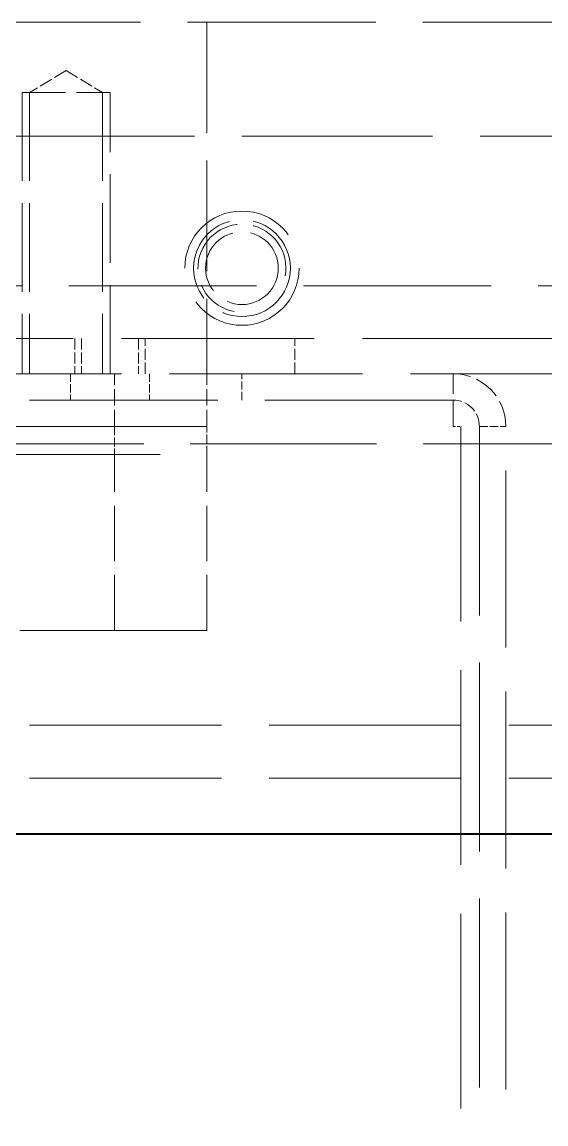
# Model space of a CAD drawing. Header units: millimetres. Extents: x 0 to 5945, y 0 to 4205.
# Drawn here: x 1831.4 to 1861.2, y 2255.3 to 2318 of the extents above; entities that cross this region are included whole.
import ezdxf

# ---------------------------------------------------------------- set-up
doc = ezdxf.new("R2010")
doc.units = ezdxf.units.MM
doc.header["$LTSCALE"] = 5
doc.linetypes.add('DASHED', pattern=[0.2067, 0.1654, -0.0413])
doc.layers.add('가려진 것(ISO)', color=2, linetype='DASHED', lineweight=18)
doc.layers.add('가시적인 것(ISO)', color=3, linetype='Continuous', lineweight=40)

msp = doc.modelspace()

# ---------------------------------------------------------------- linework, layer by layer
at = {"layer": '가려진 것(ISO)', "ltscale": 12.936202}
msp.add_line((2118.876, 2317.957), (1503.876, 2317.957), dxfattribs=at)
at = {"layer": '가려진 것(ISO)', "ltscale": 7.618686}
msp.add_line((1841.876, 2317.957), (1841.876, 2297.957), dxfattribs=at)
at = {"layer": '가려진 것(ISO)', "ltscale": 0.918509}
for q in [(1831.809, 2313.957), (1835.943, 2313.957)]:
    msp.add_line((1833.876, 2315.199), q, dxfattribs=at)
at = {"layer": '가려진 것(ISO)', "ltscale": 6.094929}
for p, q in [((1831.376, 2313.957), (1831.376, 2297.957)), ((1831.809, 2313.957), (1831.809, 2297.957)), ((1835.943, 2313.957), (1835.943, 2297.957)), ((1836.376, 2297.957), (1836.376, 2313.957))]:
    msp.add_line(p, q, dxfattribs=at)
at = {"layer": '가려진 것(ISO)', "ltscale": 2.991791}
msp.add_line((1831.376, 2313.957), (1836.376, 2313.957), dxfattribs=at)
at = {"layer": '가려진 것(ISO)', "ltscale": 13.096966}
msp.add_line((1654.376, 2311.457), (2033.376, 2311.457), dxfattribs=at)
at = {"layer": '가려진 것(ISO)', "ltscale": 12.901145}
msp.add_line((1871.376, 2302.957), (1751.376, 2302.957), dxfattribs=at)
at = {"layer": '가려진 것(ISO)', "ltscale": 13.252995}
for p, q in [((1617.876, 2299.957), (2069.876, 2299.957)), ((2069.876, 2297.957), (1617.876, 2297.957))]:
    msp.add_line(p, q, dxfattribs=at)
at = {"layer": '가려진 것(ISO)', "ltscale": 0.761779}
for p, q in [((1834.376, 2299.957), (1834.376, 2297.957)), ((1834.755, 2299.957), (1834.755, 2297.957)), ((1837.997, 2299.957), (1837.997, 2297.957)), ((1838.376, 2297.957), (1838.376, 2299.957)), ((1846.876, 2297.957), (1846.876, 2299.957))]:
    msp.add_line(p, q, dxfattribs=at)
at = {"layer": '가려진 것(ISO)', "ltscale": 0.571309}
for p, q in [((1834.126, 2297.957), (1834.126, 2296.457)), ((1838.626, 2297.957), (1838.626, 2296.457)), ((1843.876, 2296.457), (1843.876, 2297.957)), ((1857.376, 2294.957), (1858.876, 2294.957))]:
    msp.add_line(p, q, dxfattribs=at)
at = {"layer": '가려진 것(ISO)', "ltscale": 1.142718}
for p, q in [((1836.626, 2294.957), (1836.626, 2297.957)), ((1841.876, 2294.957), (1841.876, 2297.957))]:
    msp.add_line(p, q, dxfattribs=at)
at = {"layer": '가려진 것(ISO)', "ltscale": 1.795034}
msp.add_line((1855.876, 2294.957), (1855.876, 2297.957), dxfattribs=at)
at = {"layer": '가려진 것(ISO)', "ltscale": 12.941461}
msp.add_line((1855.876, 2296.457), (1641.876, 2296.457), dxfattribs=at)
at = {"layer": '가려진 것(ISO)', "ltscale": 12.855069}
for p, q in [((1655.876, 2294.957), (1841.876, 2294.957)), ((1841.876, 2294.957), (1655.876, 2294.957)), ((1655.876, 2293.357), (1841.876, 2293.357)), ((1655.876, 2293.357), (1841.876, 2293.357)), ((1841.876, 2283.357), (1655.876, 2283.357))]:
    msp.add_line(p, q, dxfattribs=at)
at = {"layer": '가려진 것(ISO)', "ltscale": 0.609403}
for p, q in [((1836.626, 2294.957), (1836.626, 2293.357)), ((1841.876, 2293.357), (1841.876, 2294.957))]:
    msp.add_line(p, q, dxfattribs=at)
at = {"layer": '가려진 것(ISO)', "ltscale": 0.167262}
msp.add_line((1855.876, 2294.957), (1856.316, 2294.957), dxfattribs=at)
at = {"layer": '가려진 것(ISO)', "ltscale": 13.407975}
msp.add_line((1856.316, 2294.957), (1856.316, 2197.957), dxfattribs=at)
at = {"layer": '가려진 것(ISO)', "ltscale": 12.993296}
msp.add_line((1857.376, 2294.957), (1857.376, 2200.957), dxfattribs=at)
at = {"layer": '가려진 것(ISO)', "ltscale": 12.163937}
msp.add_line((1858.876, 2206.957), (1858.876, 2294.957), dxfattribs=at)
at = {"layer": '가려진 것(ISO)', "ltscale": 12.806284}
msp.add_line((1668.876, 2293.957), (1893.876, 2293.957), dxfattribs=at)
at = {"layer": '가려진 것(ISO)', "ltscale": 3.809293}
for p, q in [((1836.626, 2283.357), (1836.626, 2293.357)), ((1841.876, 2283.357), (1841.876, 2293.357))]:
    msp.add_line(p, q, dxfattribs=at)
at = {"layer": '가려진 것(ISO)', "ltscale": 13.17814}
for p, q in [((1464.076, 2277.957), (2158.676, 2277.957)), ((1464.076, 2274.957), (2158.676, 2274.957))]:
    msp.add_line(p, q, dxfattribs=at)
at = {"layer": '가려진 것(ISO)', "ltscale": 9.879222}
msp.add_circle((1843.876, 2303.957), 3.25, dxfattribs=at)
at = {"layer": '가려진 것(ISO)', "ltscale": 6.582059}
msp.add_circle((1843.876, 2303.957), 2.75, dxfattribs=at)
at = {"layer": '가려진 것(ISO)', "ltscale": 4.94729}
msp.add_circle((1843.876, 2303.957), 2.067, dxfattribs=at)
at = {"layer": '가려진 것(ISO)', "ltscale": 4.487736}
msp.add_arc((1843.876, 2303.957), 2.5, 350, 260, dxfattribs=at)
at = {"layer": '가려진 것(ISO)', "ltscale": 1.795034}
msp.add_arc((1855.876, 2294.957), 3, 0, 90, dxfattribs=at)
at = {"layer": '가려진 것(ISO)', "ltscale": 0.897467}
msp.add_arc((1855.876, 2294.957), 1.5, 0, 90, dxfattribs=at)
at = {"layer": '가시적인 것(ISO)'}
msp.add_line((2158.676, 2271.757), (1464.076, 2271.757), dxfattribs=at)

doc.saveas('drawing.dxf')
